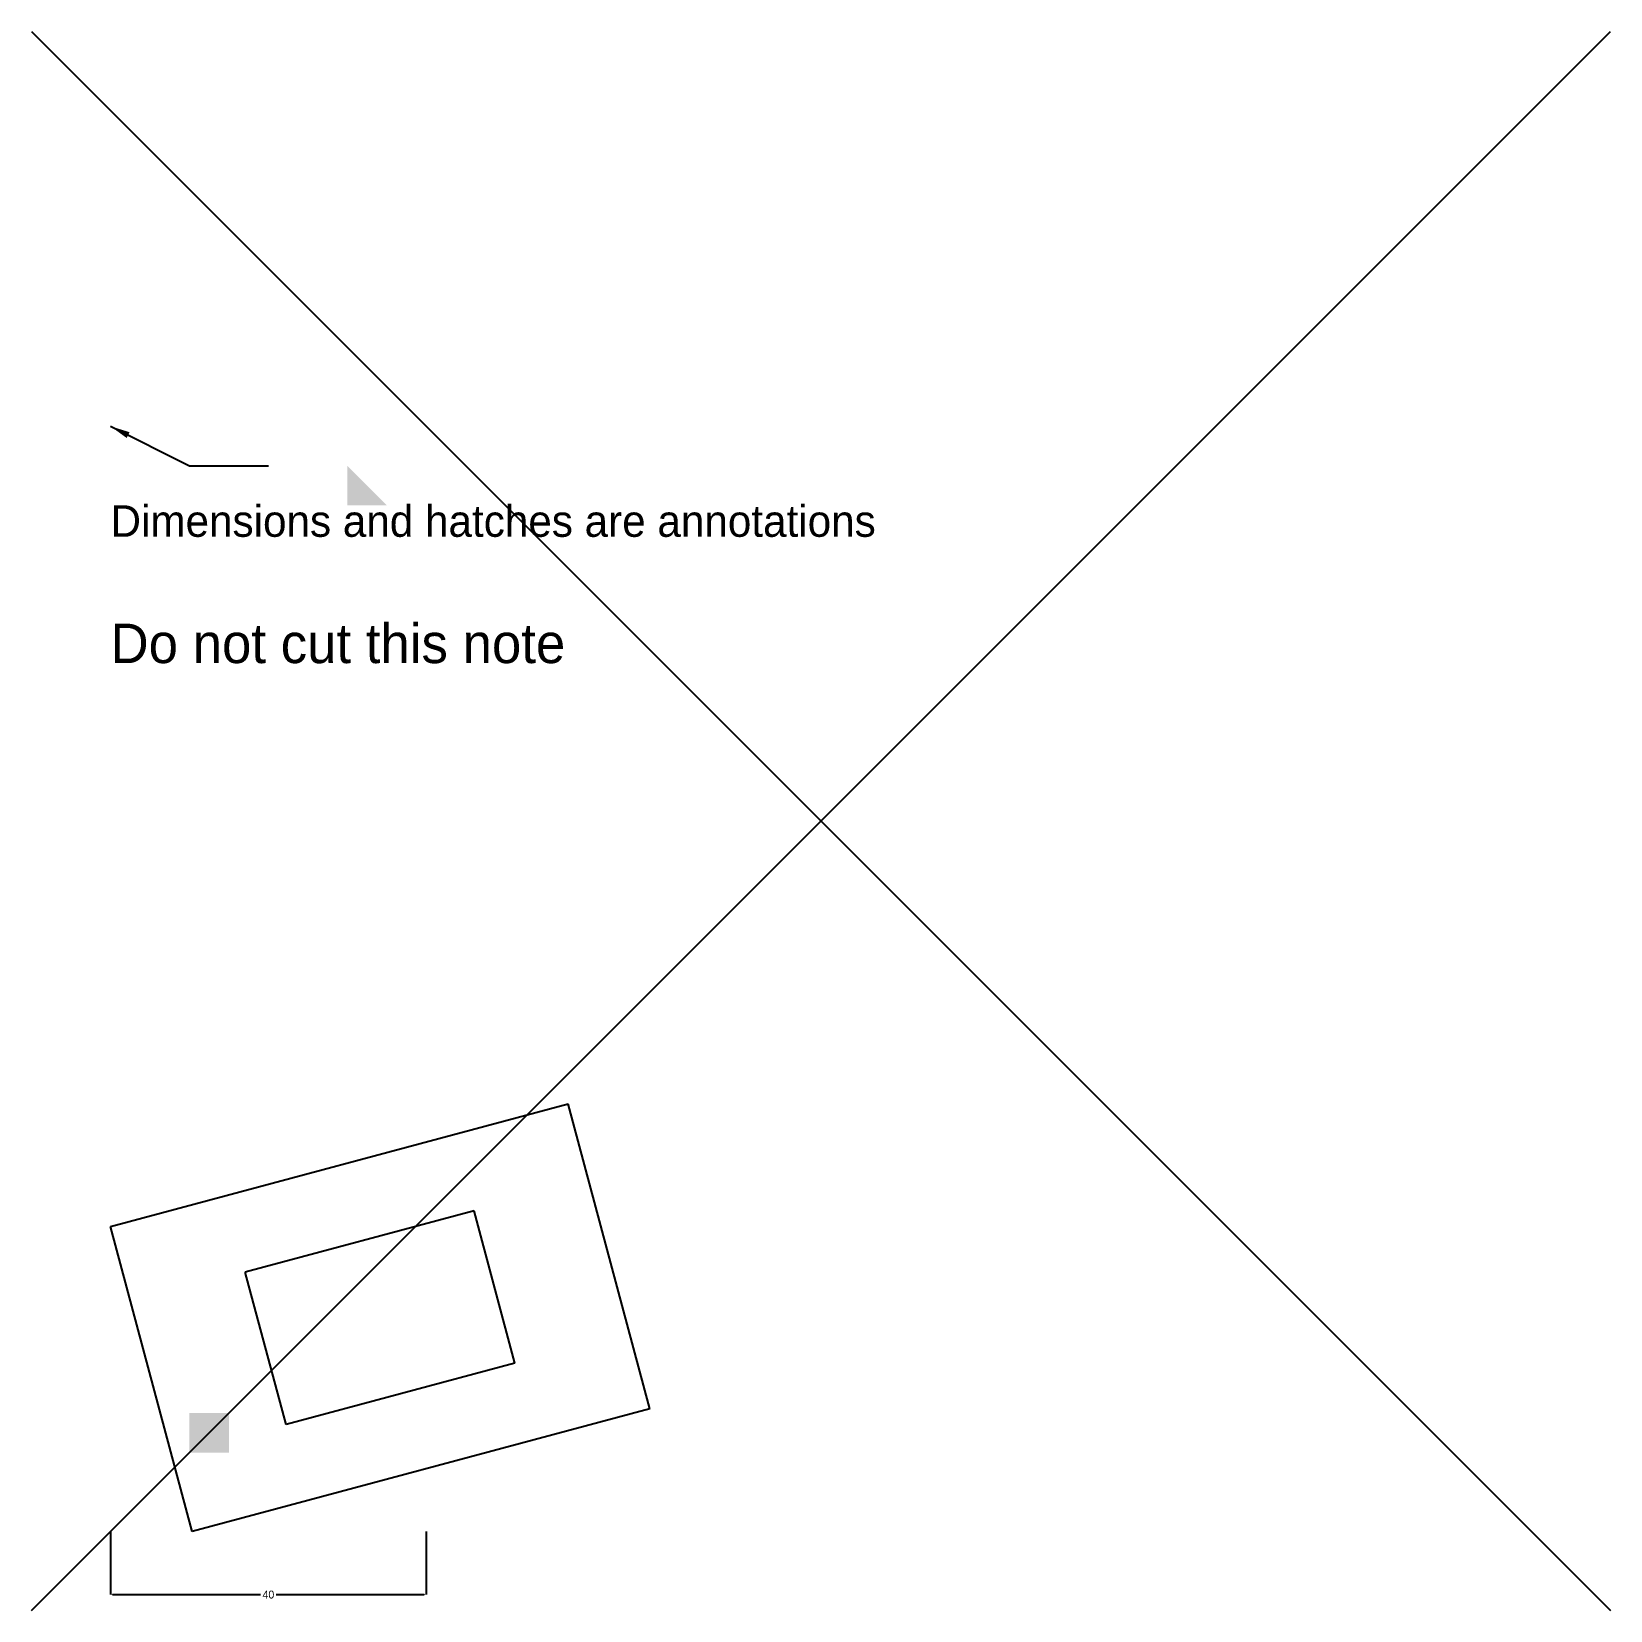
# Model space of a CAD drawing. Header units: millimetres. Extents: x 0 to 200, y 0 to 200.
import ezdxf

# ---------------------------------------------------------------- set-up
doc = ezdxf.new("R2010")
doc.units = ezdxf.units.MM
for name, color, linetype in [('ANNOTATION', 3, 'Continuous'), ('bend', 4, 'Continuous'), ('CUT', 7, 'Continuous'), ('extent', 6, 'Continuous')]:
    doc.layers.add(name, color=color, linetype=linetype)
doc.dimstyles.get("Standard").update_dxf_attribs({"dimtxt": 2.5, "dimasz": 2.5, "dimexe": 1.25, "dimexo": 0.625, "dimtad": 1, "dimcen": 2.5, "dimazin": 3, "dimtfac": 1, "dimtmove": 0, "dimatfit": 3})

# ---------------------------------------------------------------- blocks, each defined once
blk = doc.blocks.new('_CLOSEDFILLED')
at = {"color": 0, "linetype": 'BYBLOCK'}
blk.add_solid([(-1, 0.16), (0, 0), (-1, -0.16)], dxfattribs=at)
blk = doc.blocks.new('*D1')
for p, q in [((10, 10), (10, 2)), ((50, 10), (50, 2)), ((10.25, 2), (29, 2)), ((31, 2), (49.75, 2))]:
    blk.add_line(p, q)
at = {"layer": 'Defpoints'}
for p in [(10, 10), (50, 10), (10, 2)]:
    blk.add_point(p, dxfattribs=at)
at = {"layer": 'ANNOTATION', "xscale": 0.25, "yscale": 0.25, "rotation": 180}
blk.add_blockref('_CLOSEDFILLED', (10, 2), dxfattribs=at)
at = {"layer": 'ANNOTATION', "xscale": 0.25, "yscale": 0.25}
blk.add_blockref('_CLOSEDFILLED', (50, 2), dxfattribs=at)
at = {"layer": 'ANNOTATION', "insert": (30, 2), "char_height": 1, "attachment_point": 5}
blk.add_mtext('40', dxfattribs=at)

msp = doc.modelspace()

# ---------------------------------------------------------------- hatches: boundary and pattern name
at = {"layer": 'ANNOTATION'}
msp.add_hatch(color=3, dxfattribs=at).paths.add_polyline_path([(20, 20), (25, 20), (25, 25), (20, 25)])

# ---------------------------------------------------------------- linework, layer by layer
msp.add_solid([(40, 140), (45, 140), (40, 145)], dxfattribs=at)
at = {"layer": 'bend'}
msp.add_line((0, 0), (200, 200), dxfattribs=at)
at = {"layer": 'CUT'}
for p, q in [((10, 48.637), (67.956, 64.166)), ((78.308, 25.529), (67.956, 64.166)), ((56.055, 50.625), (27.077, 42.86)), ((61.231, 31.306), (56.055, 50.625)), ((20.353, 10), (10, 48.637)), ((32.253, 23.542), (27.077, 42.86)), ((61.231, 31.306), (32.253, 23.542)), ((78.308, 25.529), (20.353, 10))]:
    msp.add_line(p, q, dxfattribs=at)
at = {"layer": 'extent'}
msp.add_line((0, 200), (200, 0), dxfattribs=at)

# ---------------------------------------------------------------- texts
at = {"layer": 'ANNOTATION'}
msp.add_text('Do not cut this note', height=5, dxfattribs=at).set_placement((10, 120))
at = {"layer": 'ANNOTATION', "insert": (10, 140), "char_height": 4, "attachment_point": 1}
msp.add_mtext('Dimensions and hatches are annotations', dxfattribs=at)

# ---------------------------------------------------------------- dimensions: what is measured, and where the dimension line sits
at = {"layer": 'ANNOTATION'}
dim = msp.add_linear_dim(base=(10, 2), p1=(10, 10), p2=(50, 10), dimstyle='Standard', dxfattribs=at)
dim.commit()
dim.dimension.update_dxf_attribs({"geometry": '*D1', "text_midpoint": (30, 2)})

# ---------------------------------------------------------------- leaders
msp.add_leader([(10, 150), (20, 145), (30, 145)], dimstyle='Standard', dxfattribs=at)

doc.saveas('drawing.dxf')
